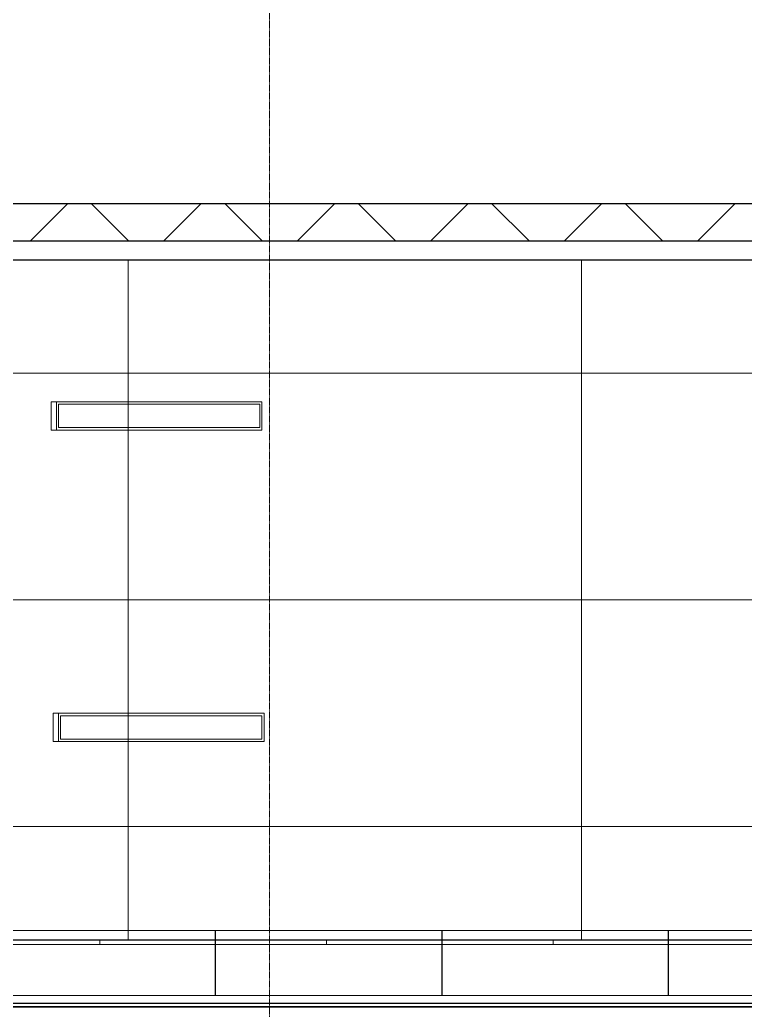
# Model space of a CAD drawing. Header units: millimetres. Extents: x 813027 to 1148939, y -931049 to -10.
# Drawn here: x 918917 to 922759, y -111812 to -106568 of the extents above; entities that cross this region are included whole.
import ezdxf

# ---------------------------------------------------------------- set-up
doc = ezdxf.new("R2010")
doc.units = ezdxf.units.MM
doc.linetypes.add('DPA_Grid _ Level 500', pattern=[5.5, 2.75, -0.75, 1.25, -0.75])
for name, color, linetype, lineweight in [('A-CLNG', 2, 'Continuous', 9), ('A-CLNG-PATT', 2, 'Continuous', 9), ('A-DETL', 1, 'Continuous', 25), ('A-DETL-GENF', 2, 'Continuous', 9), ('A-GLAZ-CURT', 2, 'Continuous', 9), ('A-WALL-PATT', 1, 'Continuous', 25), ('E-LITE-EQPM', 2, 'Continuous', 9), ('I-WALL', 5, 'Continuous', 25), ('S-GRID', 251, 'Continuous', 9), ('WALL-A', 3, 'Continuous', 25)]:
    doc.layers.add(name, color=color, linetype=linetype, lineweight=lineweight)

# ---------------------------------------------------------------- blocks, each defined once
blk = doc.blocks.new('L1_1_FLUORESCENT W DISFUSSER - 1195L x 595W x 85H - 36W-V174-4160 - LOWER PLATFORM LEVEL - REFLECTED CEILING GENERAL PLAN')
at = {"layer": 'E-LITE-EQPM'}
for p, q in [((920177.5, -108591.8), (919088.9, -108591.8)), ((919088.9, -108591.8), (919088.9, -108741.8)), ((919117.1, -108591.8), (919088.9, -108591.8)), ((919088.9, -108591.8), (919088.9, -108741.8)), ((920177.5, -108591.8), (919088.9, -108591.8)), ((919117.1, -108741.8), (919117.1, -108591.8)), ((919117.1, -108591.8), (920205.7, -108591.8)), ((920205.7, -108591.8), (919117.1, -108591.8)), ((919117.1, -108591.8), (919117.1, -108741.8)), ((920191.5, -108604.5), (919128.1, -108604.5)), ((919128.1, -108729.1), (919128.1, -108604.5)), ((919128.1, -108604.5), (920194.7, -108604.5)), ((919128.1, -108604.5), (920166.5, -108604.5)), ((920194.7, -108604.5), (919128.1, -108604.5)), ((919128.1, -108604.5), (919128.1, -108729.1)), ((919128.1, -108604.5), (919128.1, -108729.1)), ((920194.7, -108604.5), (919128.1, -108604.5)), ((919128.1, -108604.5), (920166.5, -108604.5)), ((920194.7, -108604.5), (920166.5, -108604.5)), ((920205.7, -108591.8), (920177.5, -108591.8)), ((920194.7, -108604.5), (920194.7, -108729.1)), ((920194.7, -108729.1), (920194.7, -108604.5)), ((920194.7, -108729.1), (920194.7, -108604.5)), ((920205.7, -108591.8), (920205.7, -108741.8)), ((920205.7, -108741.8), (920205.7, -108591.8)), ((919088.9, -108741.8), (920177.5, -108741.8)), ((919088.9, -108741.8), (919117.1, -108741.8)), ((919088.9, -108741.8), (920177.5, -108741.8)), ((920205.7, -108741.8), (919117.1, -108741.8)), ((919117.1, -108741.8), (920205.7, -108741.8)), ((919128.1, -108729.1), (920191.5, -108729.1)), ((920194.7, -108729.1), (919128.1, -108729.1)), ((920166.5, -108729.1), (919128.1, -108729.1)), ((919128.1, -108729.1), (920194.7, -108729.1)), ((919128.1, -108729.1), (920194.7, -108729.1)), ((920166.5, -108729.1), (919128.1, -108729.1)), ((920166.5, -108729.1), (919128.1, -108729.1)), ((920194.7, -108729.1), (920166.5, -108729.1)), ((920205.7, -108741.8), (920177.5, -108741.8))]:
    blk.add_line(p, q, dxfattribs=at)
blk = doc.blocks.new('System Panel - Facade_Solid Panel 100mm-23514881-4160 - LOWER PLATFORM LEVEL - REFLECTED CEILING GENERAL PLAN')
at = {"layer": 'A-GLAZ-CURT'}
for p, q in [((500, 100), (-500, 100)), ((-500, 75), (-500, 100)), ((-500, 75), (500, 75)), ((500, 100), (500, 75))]:
    blk.add_line(p, q, dxfattribs=at)
blk = doc.blocks.new('System Panel - Facade_Solid Panel 100mm-23511119-4160 - LOWER PLATFORM LEVEL - REFLECTED CEILING GENERAL PLAN')
at = {"layer": 'A-GLAZ-CURT'}
for p, q in [((600, 100), (-600, 100)), ((-600, 75), (-600, 100)), ((-600, 75), (600, 75)), ((600, 100), (600, 75))]:
    blk.add_line(p, q, dxfattribs=at)
blk = doc.blocks.new('System Panel - Facade_Solid Panel 100mm-23511120-4160 - LOWER PLATFORM LEVEL - REFLECTED CEILING GENERAL PLAN')
at = {"layer": 'A-GLAZ-CURT'}
for p, q in [((600, 100), (-600, 100)), ((-600, 75), (-600, 100)), ((-600, 75), (600, 75)), ((600, 100), (600, 75))]:
    blk.add_line(p, q, dxfattribs=at)
blk = doc.blocks.new('System Panel - Facade_Solid Panel 100mm-23511109-4160 - LOWER PLATFORM LEVEL - REFLECTED CEILING GENERAL PLAN')
at = {"layer": 'A-GLAZ-CURT'}
for p, q in [((600, 100), (-600, 100)), ((-600, 75), (-600, 100)), ((-600, 75), (600, 75)), ((600, 100), (600, 75))]:
    blk.add_line(p, q, dxfattribs=at)
blk = doc.blocks.new('C-2-PP21-AR-4160-01-B_20250829-084021_EXCL')
at = {"layer": 'A-CLNG'}
for p, q in [((-124113.2, -6050), (-128799.8, -6050)), ((-128799.8, -6050), (-124113.2, -6050)), ((-132500, -6395), (-117791.4, -6395)), ((-117791.4, -6395), (-132500, -6395))]:
    blk.add_line(p, q, dxfattribs=at)
at = {"layer": 'A-GLAZ-CURT'}
for name, p in [('System Panel - Facade_Solid Panel 100mm-23514881-4160 - LOWER PLATFORM LEVEL - REFLECTED CEILING GENERAL PLAN', (-128249, -6200)), ('System Panel - Facade_Solid Panel 100mm-23511120-4160 - LOWER PLATFORM LEVEL - REFLECTED CEILING GENERAL PLAN', (-127149, -6200)), ('System Panel - Facade_Solid Panel 100mm-23511119-4160 - LOWER PLATFORM LEVEL - REFLECTED CEILING GENERAL PLAN', (-125949, -6200)), ('System Panel - Facade_Solid Panel 100mm-23511109-4160 - LOWER PLATFORM LEVEL - REFLECTED CEILING GENERAL PLAN', (-124749, -6200))]:
    blk.add_blockref(name, p, dxfattribs=at)
blk = doc.blocks.new('C-2-PP21-AR-4160-01-B_20250829-084416_NEWCL')
blk.add_lwpolyline([(-19350, -9295), (-154550, -9295), (-154550, -7995), (-154500, -7995), (-154500, -5680), (-154500, -5680), (-142750, -5680), (-142750, -2500), (-132560, -2500), (-132560, -6455), (-117731.4, -6455), (-117731.4, -5800), (-117350, -5800), (-117350, -5345), (-113350, -5345)])

msp = doc.modelspace()

# ---------------------------------------------------------------- hatches: boundary and pattern name
at = {"layer": 'A-CLNG-PATT', "lineweight": 25}
h = msp.add_hatch(dxfattribs=at)
h.set_pattern_fill('FP_14', color=256, style=0, pattern_type=2)
h.set_pattern_definition([(90, (966752.2, -153872.3), (1200, -7e-14), []), (0, (966752.2, -153872.3), (0, -2400), [])])
h.paths.add_polyline_path([(914590, -111735), (929298.6, -111735), (929298.6, -111190), (923219, -111190), (923219, -111390), (918290.2, -111390), (918290.2, -111490), (914590, -111490), (914590, -111620.8)])
at = {"layer": 'A-DETL-GENF'}
h = msp.add_hatch(dxfattribs=at)
h.set_pattern_fill('FP_165', color=8, style=0, pattern_type=2)
h.set_pattern_definition([(0, (-64510, 6760), (0, 1200), []), (90, (-64510, 6760), (-2400, 1e-13), [])])
h.paths.add_polyline_path([(922976.8, -111440), (922976.8, -111190), (925840, -111190), (925840, -107840), (914590, -107840), (914590, -111440), (922408.6, -111440)])
at = {"layer": 'A-WALL-PATT', "lineweight": 9}
h = msp.add_hatch(dxfattribs=at)
h.set_pattern_fill('FP_2', color=256, style=0, pattern_type=2)
h.set_pattern_definition([(45, (-6.33, 1.8), (-353.5534, 353.5534), []), (135, (-6.33, 1.8), (-353.5534, -353.5534), [])])
h.paths.add_polyline_path([(914900, -107740), (926240, -107740), (926240, -107540), (914900, -107540)])

# ---------------------------------------------------------------- linework, layer by layer
at = {"layer": 'A-DETL'}
for p, q in [((925840, -107840), (914590, -107840)), ((914590, -111440), (922976.8, -111440))]:
    msp.add_line(p, q, dxfattribs=at)
at = {"layer": 'I-WALL'}
for p, q in [((914550, -111775), (929338.6, -111775)), ((929358.6, -111795), (914550, -111795))]:
    msp.add_line(p, q, dxfattribs=at)
at = {"layer": 'S-GRID', "linetype": 'DPA_Grid _ Level 500'}
msp.add_line((920240, -191381.7), (920240, -15135.4), dxfattribs=at)
at = {"layer": 'WALL-A'}
for p, q in [((914900, -107540), (926240, -107540)), ((926240, -107740), (914900, -107740))]:
    msp.add_line(p, q, dxfattribs=at)

# ---------------------------------------------------------------- block references
msp.add_blockref('C-2-PP21-AR-4160-01-B_20250829-084021_EXCL', (1047090, -105340))
at = {"layer": 'E-LITE-EQPM'}
for p in [(-6.3, 1.8), (4.7, -1648.2)]:
    msp.add_blockref('L1_1_FLUORESCENT W DISFUSSER - 1195L x 595W x 85H - 36W-V174-4160 - LOWER PLATFORM LEVEL - REFLECTED CEILING GENERAL PLAN', p, dxfattribs=at)

# ---------------------------------------------------------------- next in the draw order: block references
msp.add_blockref('C-2-PP21-AR-4160-01-B_20250829-084416_NEWCL', (1047090, -105340))

doc.saveas('drawing.dxf')
